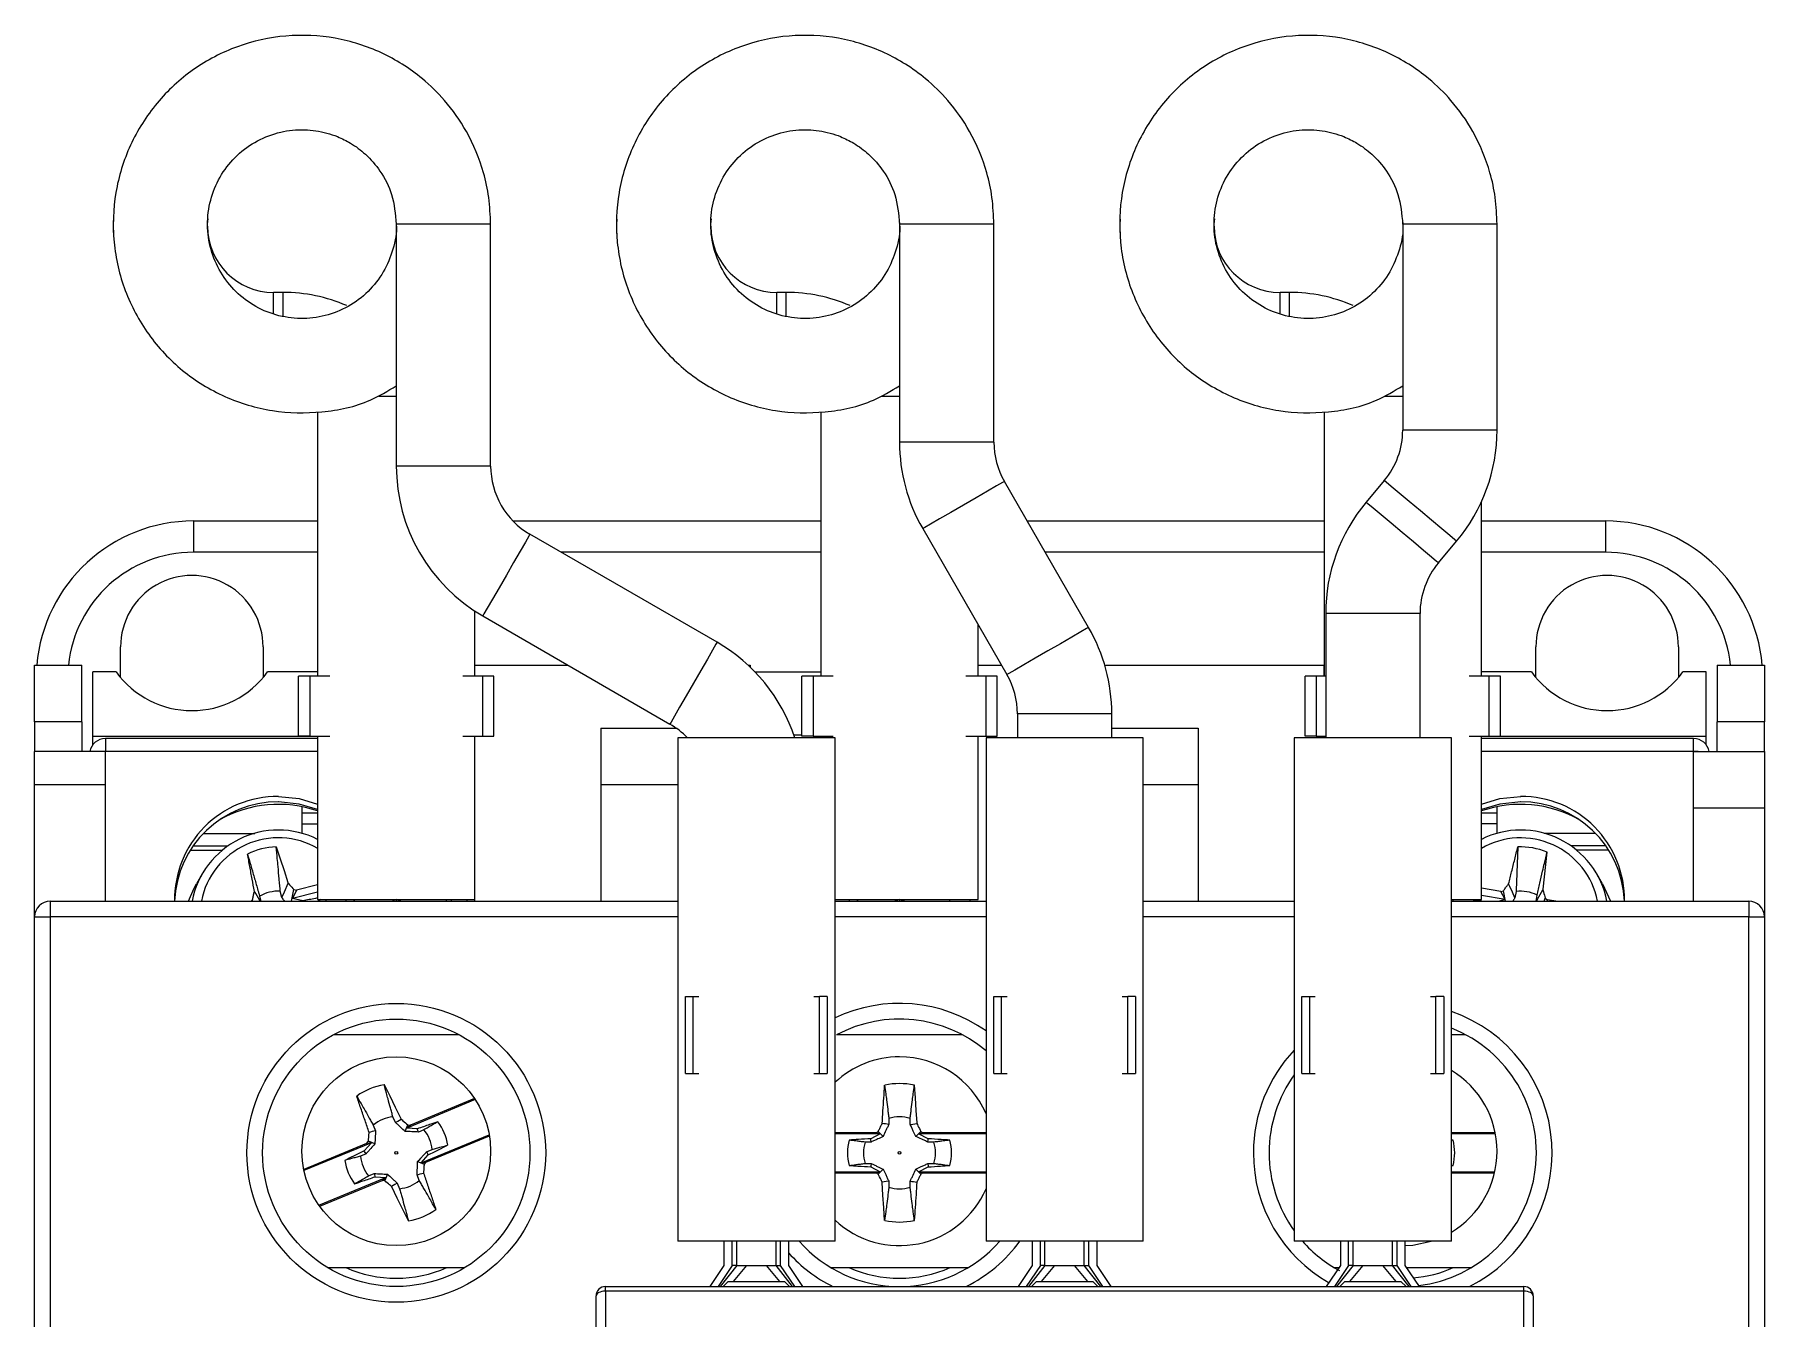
# Model space of a CAD drawing. Header units: millimetres. Extents: x 1004 to 59588, y 686 to 38112.
# Drawn here: x 44148 to 44203, y 36891.9 to 36932.7 of the extents above; entities that cross this region are included whole.
import ezdxf

# ---------------------------------------------------------------- set-up
doc = ezdxf.new("R2010")
doc.units = ezdxf.units.MM

msp = doc.modelspace()

# ---------------------------------------------------------------- linework, layer by layer
at = {"color": 7, "linetype": 'Continuous', "lineweight": 15}
for p, q in [((44150.475, 36926.876), (44150.463, 36926.723)), ((44150.463, 36926.723), (44150.463, 36926.653)), ((44150.463, 36926.653), (44150.468, 36926.421)), ((44153.463, 36926.723), (44153.486, 36926.891)), ((44159.463, 36926.723), (44159.463, 36919.033)), ((44162.463, 36926.723), (44159.463, 36926.723)), ((44162.463, 36919.033), (44162.463, 36926.723)), ((44166.475, 36926.876), (44166.463, 36926.723)), ((44166.463, 36926.723), (44166.463, 36926.653)), ((44166.463, 36926.653), (44166.468, 36926.421)), ((44169.463, 36926.723), (44169.486, 36926.891)), ((44175.463, 36926.723), (44175.463, 36919.795)), ((44178.463, 36926.723), (44175.463, 36926.723)), ((44178.463, 36919.795), (44178.463, 36926.723)), ((44182.475, 36926.876), (44182.463, 36926.723)), ((44182.463, 36926.723), (44182.463, 36926.653)), ((44182.463, 36926.653), (44182.474, 36926.314)), ((44185.463, 36926.723), (44185.486, 36926.891)), ((44191.463, 36926.723), (44191.463, 36920.179)), ((44194.463, 36926.723), (44191.463, 36926.723)), ((44194.463, 36920.179), (44194.463, 36926.723)), ((44155.863, 36924.553), (44155.563, 36924.553)), ((44155.563, 36923.888), (44155.563, 36924.553)), ((44155.863, 36923.799), (44155.863, 36924.553)), ((44171.863, 36924.553), (44171.563, 36924.553)), ((44171.563, 36923.888), (44171.563, 36924.553)), ((44171.863, 36923.799), (44171.863, 36924.553)), ((44187.863, 36924.553), (44187.563, 36924.553)), ((44187.563, 36923.888), (44187.563, 36924.553)), ((44187.863, 36923.799), (44187.863, 36924.553)), ((44158.904, 36921.253), (44159.463, 36921.253)), ((44174.904, 36921.253), (44175.463, 36921.253)), ((44190.904, 36921.253), (44191.463, 36921.253)), ((44156.963, 36920.761), (44156.963, 36912.353)), ((44172.963, 36920.761), (44172.963, 36912.353)), ((44188.963, 36920.761), (44188.963, 36912.353)), ((44194.463, 36920.179), (44191.463, 36920.179)), ((44178.463, 36919.795), (44175.463, 36919.795)), ((44162.463, 36919.033), (44159.463, 36919.033)), ((44181.476, 36913.906), (44178.798, 36918.545)), ((44190.878, 36918.572), (44190.299, 36917.883)), ((44193.963, 36912.353), (44193.963, 36917.888)), ((44153.016, 36917.289), (44153.016, 36916.293)), ((44153.016, 36917.289), (44156.963, 36917.289)), ((44163.172, 36917.289), (44172.963, 36917.289)), ((44179.523, 36917.289), (44188.963, 36917.289)), ((44193.963, 36917.289), (44197.909, 36917.289)), ((44197.909, 36917.289), (44197.909, 36916.293)), ((44169.663, 36913.433), (44163.713, 36916.868)), ((44176.2, 36917.045), (44178.878, 36912.406)), ((44192.598, 36915.955), (44193.176, 36916.644)), ((44156.963, 36916.293), (44153.016, 36916.293)), ((44172.963, 36916.293), (44164.708, 36916.293)), ((44188.963, 36916.293), (44180.098, 36916.293)), ((44197.909, 36916.293), (44193.963, 36916.293)), ((44161.963, 36912.353), (44161.963, 36914.423)), ((44162.213, 36914.27), (44168.163, 36910.834)), ((44177.963, 36912.353), (44177.963, 36913.991)), ((44189.013, 36914.348), (44189.013, 36910.397)), ((44192.013, 36914.348), (44189.013, 36914.348)), ((44192.013, 36910.397), (44192.013, 36914.348)), ((44150.697, 36912.309), (44150.697, 36913.289)), ((44155.228, 36913.289), (44155.228, 36912.309)), ((44195.697, 36912.309), (44195.697, 36913.289)), ((44200.228, 36913.289), (44200.228, 36912.309)), ((44147.963, 36912.707), (44149.463, 36912.707)), ((44147.963, 36910.907), (44147.963, 36912.707)), ((44149.463, 36910.907), (44149.463, 36912.707)), ((44161.963, 36912.707), (44164.919, 36912.707)), ((44161.963, 36912.353), (44161.963, 36912.707)), ((44170.647, 36912.707), (44170.713, 36912.707)), ((44170.713, 36912.707), (44170.713, 36912.646)), ((44177.963, 36912.707), (44178.704, 36912.707)), ((44181.989, 36912.707), (44188.963, 36912.707)), ((44188.963, 36912.353), (44188.963, 36912.707)), ((44201.463, 36912.707), (44202.963, 36912.707)), ((44201.463, 36912.707), (44201.463, 36910.907)), ((44202.963, 36912.707), (44202.963, 36910.907)), ((44150.555, 36912.489), (44149.813, 36912.489)), ((44149.813, 36910.447), (44149.813, 36912.489)), ((44156.963, 36912.489), (44155.37, 36912.489)), ((44156.713, 36912.353), (44156.358, 36912.353)), ((44156.358, 36910.453), (44156.358, 36912.353)), ((44157.35, 36912.353), (44156.713, 36912.353)), ((44156.713, 36912.353), (44156.713, 36910.453)), ((44162.213, 36912.353), (44161.576, 36912.353)), ((44162.567, 36912.353), (44162.213, 36912.353)), ((44162.213, 36910.453), (44162.213, 36912.353)), ((44162.567, 36910.453), (44162.567, 36912.353)), ((44170.87, 36912.489), (44172.963, 36912.489)), ((44172.713, 36912.353), (44172.358, 36912.353)), ((44172.358, 36910.453), (44172.358, 36912.353)), ((44173.35, 36912.353), (44172.713, 36912.353)), ((44172.713, 36912.353), (44172.713, 36910.453)), ((44178.213, 36912.353), (44177.576, 36912.353)), ((44178.213, 36910.453), (44178.213, 36912.353)), ((44178.567, 36912.353), (44178.213, 36912.353)), ((44178.567, 36910.453), (44178.567, 36912.353)), ((44188.713, 36912.353), (44188.358, 36912.353)), ((44188.358, 36910.453), (44188.358, 36912.353)), ((44189.013, 36912.353), (44188.713, 36912.353)), ((44188.713, 36912.353), (44188.713, 36910.453)), ((44194.213, 36912.353), (44193.576, 36912.353)), ((44195.555, 36912.489), (44193.963, 36912.489)), ((44194.567, 36912.353), (44194.213, 36912.353)), ((44194.213, 36910.453), (44194.213, 36912.353)), ((44194.567, 36910.453), (44194.567, 36912.353)), ((44201.113, 36912.489), (44200.37, 36912.489)), ((44201.113, 36910.447), (44201.113, 36912.489)), ((44179.213, 36911.156), (44179.213, 36910.397)), ((44182.213, 36911.156), (44179.213, 36911.156)), ((44182.213, 36910.397), (44182.213, 36911.156)), ((44149.463, 36910.907), (44147.963, 36910.907)), ((44147.963, 36910.907), (44147.963, 36909.957)), ((44149.463, 36910.907), (44149.463, 36909.957)), ((44165.963, 36910.707), (44165.963, 36908.907)), ((44165.963, 36910.707), (44168.361, 36910.707)), ((44182.213, 36910.707), (44184.963, 36910.707)), ((44184.963, 36910.707), (44184.963, 36908.907)), ((44202.963, 36910.907), (44201.463, 36910.907)), ((44201.463, 36909.957), (44201.463, 36910.907)), ((44202.963, 36909.957), (44202.963, 36910.907)), ((44150.213, 36909.957), (44147.963, 36909.957)), ((44147.963, 36908.907), (44147.963, 36909.957)), ((44149.813, 36910.447), (44156.963, 36910.447)), ((44149.813, 36910.193), (44149.813, 36910.447)), ((44149.813, 36910.193), (44149.827, 36910.193)), ((44149.813, 36910.174), (44149.813, 36910.193)), ((44156.963, 36910.374), (44150.213, 36910.374)), ((44150.213, 36910.374), (44150.213, 36909.961)), ((44150.213, 36909.961), (44150.213, 36909.957)), ((44156.963, 36909.961), (44150.213, 36909.961)), ((44150.213, 36908.907), (44150.213, 36909.957)), ((44156.713, 36910.453), (44156.358, 36910.453)), ((44156.713, 36910.453), (44157.35, 36910.453)), ((44156.963, 36910.453), (44156.963, 36905.253)), ((44161.576, 36910.453), (44162.213, 36910.453)), ((44161.963, 36905.253), (44161.963, 36910.453)), ((44161.963, 36905.207), (44161.963, 36910.453)), ((44162.213, 36910.453), (44162.567, 36910.453)), ((44168.413, 36910.397), (44168.413, 36894.397)), ((44173.413, 36910.397), (44168.413, 36910.397)), ((44172.103, 36910.489), (44172.358, 36910.489)), ((44172.713, 36910.453), (44172.358, 36910.453)), ((44172.713, 36910.453), (44173.35, 36910.453)), ((44172.963, 36910.453), (44172.963, 36910.397)), ((44173.413, 36894.397), (44173.413, 36910.397)), ((44177.576, 36910.453), (44178.213, 36910.453)), ((44177.963, 36905.253), (44177.963, 36910.453)), ((44178.213, 36910.453), (44178.567, 36910.453)), ((44178.213, 36910.397), (44178.213, 36894.397)), ((44183.213, 36910.397), (44178.213, 36910.397)), ((44183.213, 36894.397), (44183.213, 36910.397)), ((44188.013, 36910.397), (44188.013, 36894.397)), ((44193.013, 36910.397), (44188.013, 36910.397)), ((44188.713, 36910.453), (44188.358, 36910.453)), ((44188.713, 36910.453), (44189.013, 36910.453)), ((44188.963, 36910.453), (44188.963, 36910.397)), ((44188.963, 36910.397), (44188.963, 36910.453)), ((44193.013, 36894.397), (44193.013, 36910.397)), ((44193.576, 36910.453), (44194.213, 36910.453)), ((44193.963, 36905.253), (44193.963, 36910.453)), ((44193.963, 36910.447), (44201.113, 36910.447)), ((44200.713, 36910.374), (44193.963, 36910.374)), ((44200.713, 36909.961), (44193.963, 36909.961)), ((44194.213, 36910.453), (44194.567, 36910.453)), ((44200.713, 36909.961), (44200.713, 36910.374)), ((44200.713, 36909.957), (44200.713, 36909.961)), ((44200.713, 36909.957), (44202.963, 36909.957)), ((44200.713, 36908.157), (44200.713, 36909.957)), ((44201.098, 36910.193), (44201.113, 36910.193)), ((44201.113, 36910.193), (44201.113, 36910.447)), ((44201.113, 36910.174), (44201.113, 36910.193)), ((44202.963, 36909.957), (44202.963, 36908.157)), ((44150.213, 36908.907), (44147.963, 36908.907)), ((44147.963, 36904.707), (44147.963, 36908.907)), ((44150.213, 36905.207), (44150.213, 36908.907)), ((44165.963, 36908.907), (44165.963, 36905.207)), ((44168.413, 36908.907), (44165.963, 36908.907)), ((44184.963, 36908.907), (44183.213, 36908.907)), ((44184.963, 36908.907), (44184.963, 36905.207)), ((44156.463, 36908.207), (44156.463, 36907.359)), ((44156.963, 36908.003), (44156.463, 36908.003)), ((44194.463, 36908.003), (44193.963, 36908.003)), ((44194.463, 36907.359), (44194.463, 36908.207)), ((44200.713, 36905.207), (44200.713, 36908.157)), ((44202.963, 36908.157), (44200.713, 36908.157)), ((44202.963, 36908.157), (44202.963, 36904.707)), ((44153.331, 36907.359), (44154.963, 36907.359)), ((44156.463, 36907.663), (44156.963, 36907.663)), ((44194.463, 36907.663), (44193.963, 36907.663)), ((44197.594, 36907.359), (44195.962, 36907.359)), ((44152.911, 36906.826), (44153.931, 36906.826)), ((44153.003, 36906.965), (44154.116, 36906.965)), ((44197.922, 36906.965), (44196.81, 36906.965)), ((44198.015, 36906.826), (44196.994, 36906.826)), ((44153.292, 36906.077), (44153.108, 36905.759)), ((44156.134, 36905.207), (44156.205, 36905.572)), ((44156.291, 36905.553), (44156.158, 36905.291)), ((44156.205, 36905.572), (44156.291, 36905.553)), ((44156.963, 36905.72), (44156.291, 36905.553)), ((44194.579, 36905.511), (44193.963, 36905.618)), ((44197.817, 36905.759), (44197.633, 36906.077)), ((44197.817, 36905.759), (44198.066, 36905.207)), ((44148.463, 36905.207), (44168.413, 36905.207)), ((44148.463, 36905.207), (44148.463, 36904.707)), ((44154.844, 36905.207), (44154.891, 36905.247)), ((44154.905, 36905.207), (44154.891, 36905.247)), ((44155.118, 36905.359), (44155.151, 36905.207)), ((44155.825, 36905.321), (44155.775, 36905.521)), ((44156.963, 36905.49), (44156.158, 36905.291)), ((44156.491, 36905.218), (44156.158, 36905.291)), ((44156.491, 36905.207), (44156.491, 36905.218)), ((44156.963, 36905.253), (44161.963, 36905.253)), ((44157.054, 36905.253), (44156.993, 36905.207)), ((44157.865, 36905.207), (44157.885, 36905.253)), ((44158.114, 36905.207), (44158.145, 36905.253)), ((44159.463, 36905.262), (44159.342, 36905.217)), ((44159.611, 36905.207), (44159.463, 36905.262)), ((44159.463, 36905.262), (44159.463, 36905.207)), ((44161.041, 36905.253), (44161.06, 36905.207)), ((44161.213, 36905.207), (44161.213, 36905.253)), ((44161.713, 36905.207), (44161.713, 36905.253)), ((44173.413, 36905.253), (44177.963, 36905.253)), ((44173.413, 36905.207), (44178.213, 36905.207)), ((44173.865, 36905.207), (44173.885, 36905.253)), ((44174.114, 36905.207), (44174.145, 36905.253)), ((44175.463, 36905.262), (44175.315, 36905.207)), ((44175.624, 36905.203), (44175.463, 36905.262)), ((44175.463, 36905.262), (44175.463, 36905.207)), ((44177.041, 36905.253), (44177.06, 36905.207)), ((44177.713, 36905.207), (44177.713, 36905.253)), ((44183.213, 36905.207), (44188.013, 36905.207)), ((44193.013, 36905.207), (44202.463, 36905.207)), ((44193.031, 36905.253), (44193.963, 36905.253)), ((44193.041, 36905.253), (44193.06, 36905.207)), ((44193.967, 36905.207), (44193.705, 36905.236)), ((44194.717, 36905.258), (44193.963, 36905.388)), ((44194.717, 36905.258), (44194.545, 36905.207)), ((44194.579, 36905.511), (44194.663, 36905.535)), ((44194.717, 36905.258), (44194.579, 36905.511)), ((44194.735, 36905.207), (44194.663, 36905.535)), ((44195.069, 36905.514), (44195.032, 36905.31)), ((44195.708, 36905.207), (44195.736, 36905.398)), ((44195.964, 36905.207), (44195.997, 36905.303)), ((44195.997, 36905.303), (44196.068, 36905.252)), ((44196.068, 36905.252), (44196.035, 36905.207)), ((44196.326, 36905.207), (44196.068, 36905.252)), ((44202.463, 36905.207), (44202.463, 36904.707)), ((44147.963, 36838.707), (44147.963, 36904.707)), ((44147.963, 36904.707), (44148.463, 36904.707)), ((44148.463, 36904.707), (44148.463, 36838.707)), ((44168.413, 36904.707), (44148.463, 36904.707)), ((44178.213, 36904.707), (44173.413, 36904.707)), ((44188.013, 36904.707), (44183.213, 36904.707)), ((44202.463, 36904.707), (44193.013, 36904.707)), ((44202.463, 36838.707), (44202.463, 36904.707)), ((44202.463, 36904.707), (44202.963, 36904.707)), ((44202.963, 36904.707), (44202.963, 36838.707)), ((44168.658, 36899.723), (44168.658, 36902.175)), ((44168.658, 36902.175), (44168.905, 36902.175)), ((44168.905, 36899.723), (44168.905, 36902.175)), ((44168.905, 36902.175), (44169.084, 36902.175)), ((44172.742, 36902.175), (44172.92, 36902.175)), ((44172.92, 36899.723), (44172.92, 36902.175)), ((44173.167, 36902.175), (44172.92, 36902.175)), ((44173.167, 36902.175), (44173.167, 36899.723)), ((44178.458, 36899.723), (44178.458, 36902.175)), ((44178.458, 36902.175), (44178.705, 36902.175)), ((44178.705, 36899.723), (44178.705, 36902.175)), ((44178.705, 36902.175), (44178.884, 36902.175)), ((44182.542, 36902.175), (44182.72, 36902.175)), ((44182.72, 36899.723), (44182.72, 36902.175)), ((44182.967, 36902.175), (44182.72, 36902.175)), ((44182.967, 36902.175), (44182.967, 36899.723)), ((44188.258, 36899.723), (44188.258, 36902.175)), ((44188.258, 36902.175), (44188.505, 36902.175)), ((44188.505, 36899.723), (44188.505, 36902.175)), ((44188.505, 36902.175), (44188.684, 36902.175)), ((44192.342, 36902.175), (44192.52, 36902.175)), ((44192.52, 36899.723), (44192.52, 36902.175)), ((44192.767, 36902.175), (44192.52, 36902.175)), ((44192.767, 36902.175), (44192.767, 36899.723)), ((44161.463, 36900.957), (44157.463, 36900.957)), ((44177.463, 36900.957), (44173.463, 36900.957)), ((44193.463, 36900.957), (44193.013, 36900.957)), ((44168.658, 36899.723), (44168.905, 36899.723)), ((44168.905, 36899.723), (44169.084, 36899.723)), ((44172.742, 36899.723), (44172.92, 36899.723)), ((44172.92, 36899.723), (44173.167, 36899.723)), ((44178.458, 36899.723), (44178.705, 36899.723)), ((44178.705, 36899.723), (44178.884, 36899.723)), ((44182.542, 36899.723), (44182.72, 36899.723)), ((44182.72, 36899.723), (44182.967, 36899.723)), ((44188.258, 36899.723), (44188.505, 36899.723)), ((44188.505, 36899.723), (44188.684, 36899.723)), ((44192.342, 36899.723), (44192.52, 36899.723)), ((44192.52, 36899.723), (44192.767, 36899.723)), ((44161.974, 36898.898), (44159.796, 36897.995)), ((44161.952, 36898.931), (44159.916, 36898.087)), ((44158.731, 36898.088), (44158.802, 36897.908)), ((44159.434, 36898.17), (44159.357, 36898.348)), ((44159.916, 36898.087), (44159.796, 36897.995)), ((44160.136, 36897.971), (44159.796, 36897.995)), ((44159.829, 36898.093), (44159.916, 36898.087)), ((44160.343, 36897.939), (44160.164, 36897.868)), ((44174.707, 36897.846), (44174.785, 36897.885)), ((44175.124, 36898.301), (44175.121, 36898.108)), ((44175.805, 36898.108), (44175.801, 36898.301)), ((44176.14, 36897.885), (44176.219, 36897.846)), ((44158.52, 36897.508), (44156.519, 36896.678)), ((44158.67, 36897.528), (44156.527, 36896.64)), ((44158.67, 36897.528), (44158.446, 36897.27)), ((44158.52, 36897.508), (44158.578, 36897.574)), ((44158.67, 36897.528), (44158.52, 36897.508)), ((44160.255, 36896.887), (44162.416, 36897.783)), ((44160.406, 36896.907), (44162.423, 36897.744)), ((44160.426, 36897.236), (44160.603, 36897.314)), ((44174.707, 36897.846), (44173.413, 36897.846)), ((44174.853, 36897.807), (44173.413, 36897.807)), ((44174.562, 36897.55), (44174.369, 36897.546)), ((44174.853, 36897.807), (44174.548, 36897.655)), ((44174.853, 36897.807), (44174.707, 36897.846)), ((44176.219, 36897.846), (44176.072, 36897.807)), ((44178.213, 36897.807), (44176.072, 36897.807)), ((44176.378, 36897.655), (44176.072, 36897.807)), ((44178.213, 36897.846), (44176.219, 36897.846)), ((44176.556, 36897.546), (44176.363, 36897.55)), ((44194.404, 36897.846), (44193.013, 36897.846)), ((44194.412, 36897.807), (44193.013, 36897.807)), ((44193.064, 36897.61), (44193.013, 36897.613)), ((44158.5, 36897.178), (44158.323, 36897.101)), ((44160.255, 36896.887), (44160.479, 36897.145)), ((44160.255, 36896.887), (44160.406, 36896.907)), ((44160.406, 36896.907), (44160.348, 36896.841)), ((44174.369, 36896.869), (44174.562, 36896.865)), ((44174.548, 36896.76), (44174.853, 36896.607)), ((44176.072, 36896.607), (44176.378, 36896.76)), ((44176.363, 36896.865), (44176.556, 36896.869)), ((44193.013, 36896.802), (44193.064, 36896.805)), ((44157.004, 36895.538), (44159.13, 36896.42)), ((44157.027, 36895.506), (44159.009, 36896.328)), ((44158.582, 36896.476), (44158.762, 36896.546)), ((44158.789, 36896.444), (44159.13, 36896.42)), ((44159.009, 36896.328), (44159.13, 36896.42)), ((44159.096, 36896.322), (44159.009, 36896.328)), ((44159.492, 36896.244), (44159.569, 36896.067)), ((44160.194, 36896.327), (44160.124, 36896.507)), ((44173.413, 36896.607), (44174.853, 36896.607)), ((44173.413, 36896.569), (44174.707, 36896.569)), ((44174.707, 36896.569), (44174.853, 36896.607)), ((44174.785, 36896.53), (44174.707, 36896.569)), ((44175.121, 36896.307), (44175.124, 36896.114)), ((44175.801, 36896.114), (44175.805, 36896.307)), ((44176.072, 36896.607), (44176.219, 36896.569)), ((44176.072, 36896.607), (44178.213, 36896.607)), ((44176.219, 36896.569), (44176.14, 36896.53)), ((44176.219, 36896.569), (44178.213, 36896.569)), ((44193.013, 36896.607), (44194.391, 36896.607)), ((44193.013, 36896.569), (44194.383, 36896.569)), ((44173.413, 36894.397), (44168.413, 36894.397)), ((44169.891, 36893.627), (44169.891, 36894.397)), ((44170.144, 36893.627), (44170.144, 36894.397)), ((44170.288, 36893.627), (44170.288, 36894.397)), ((44171.538, 36893.627), (44171.538, 36894.397)), ((44171.681, 36893.627), (44171.681, 36894.397)), ((44171.934, 36894.397), (44171.934, 36893.627)), ((44183.213, 36894.397), (44178.213, 36894.397)), ((44179.691, 36893.627), (44179.691, 36894.397)), ((44179.944, 36893.627), (44179.944, 36894.397)), ((44180.088, 36893.627), (44180.088, 36894.397)), ((44181.338, 36893.627), (44181.338, 36894.397)), ((44181.481, 36893.627), (44181.481, 36894.397)), ((44181.734, 36894.397), (44181.734, 36893.627)), ((44193.013, 36894.397), (44188.013, 36894.397)), ((44189.491, 36893.627), (44189.491, 36894.397)), ((44189.744, 36893.627), (44189.744, 36894.397)), ((44189.888, 36893.627), (44189.888, 36894.397)), ((44191.138, 36893.627), (44191.138, 36894.397)), ((44191.281, 36893.627), (44191.281, 36894.397)), ((44191.534, 36894.397), (44191.534, 36893.627)), ((44157.286, 36893.557), (44161.64, 36893.557)), ((44169.442, 36892.957), (44169.891, 36893.627)), ((44170.144, 36893.627), (44169.693, 36892.957)), ((44170.288, 36893.627), (44169.76, 36892.957)), ((44170.288, 36893.627), (44170.144, 36893.627)), ((44170.595, 36893.627), (44170.172, 36893.117)), ((44170.288, 36893.627), (44170.595, 36893.627)), ((44170.595, 36893.627), (44170.609, 36893.627)), ((44171.217, 36893.627), (44171.23, 36893.627)), ((44171.23, 36893.627), (44171.538, 36893.627)), ((44171.653, 36893.117), (44171.23, 36893.627)), ((44171.538, 36893.627), (44171.681, 36893.627)), ((44172.065, 36892.957), (44171.538, 36893.627)), ((44172.133, 36892.957), (44171.681, 36893.627)), ((44171.934, 36893.627), (44172.383, 36892.957)), ((44173.286, 36893.557), (44177.64, 36893.557)), ((44179.242, 36892.957), (44179.691, 36893.627)), ((44179.944, 36893.627), (44179.493, 36892.957)), ((44180.088, 36893.627), (44179.56, 36892.957)), ((44180.088, 36893.627), (44179.944, 36893.627)), ((44180.395, 36893.627), (44179.972, 36893.117)), ((44180.088, 36893.627), (44180.395, 36893.627)), ((44180.395, 36893.627), (44180.409, 36893.627)), ((44181.017, 36893.627), (44181.03, 36893.627)), ((44181.03, 36893.627), (44181.338, 36893.627)), ((44181.453, 36893.117), (44181.03, 36893.627)), ((44181.338, 36893.627), (44181.481, 36893.627)), ((44181.865, 36892.957), (44181.338, 36893.627)), ((44181.933, 36892.957), (44181.481, 36893.627)), ((44181.734, 36893.627), (44182.183, 36892.957)), ((44189.042, 36892.957), (44189.491, 36893.627)), ((44189.286, 36893.557), (44189.444, 36893.557)), ((44189.744, 36893.627), (44189.293, 36892.957)), ((44189.888, 36893.627), (44189.36, 36892.957)), ((44189.888, 36893.627), (44189.744, 36893.627)), ((44190.195, 36893.627), (44189.772, 36893.117)), ((44189.888, 36893.627), (44190.195, 36893.627)), ((44190.195, 36893.627), (44190.209, 36893.627)), ((44190.817, 36893.627), (44190.83, 36893.627)), ((44190.83, 36893.627), (44191.138, 36893.627)), ((44191.253, 36893.117), (44190.83, 36893.627)), ((44191.138, 36893.627), (44191.281, 36893.627)), ((44191.665, 36892.957), (44191.138, 36893.627)), ((44191.733, 36892.957), (44191.281, 36893.627)), ((44191.534, 36893.627), (44191.983, 36892.957)), ((44191.581, 36893.557), (44193.64, 36893.557)), ((44166.113, 36892.807), (44166.113, 36892.957)), ((44166.113, 36892.957), (44195.313, 36892.957)), ((44170.018, 36893.117), (44169.858, 36892.957)), ((44170.018, 36893.117), (44171.808, 36893.117)), ((44171.968, 36892.957), (44171.808, 36893.117)), ((44179.818, 36893.117), (44179.658, 36892.957)), ((44179.818, 36893.117), (44181.608, 36893.117)), ((44181.768, 36892.957), (44181.608, 36893.117)), ((44189.618, 36893.117), (44189.458, 36892.957)), ((44189.618, 36893.117), (44191.408, 36893.117)), ((44191.568, 36892.957), (44191.408, 36893.117)), ((44195.313, 36892.807), (44195.313, 36892.957)), ((44165.813, 36890.106), (44165.813, 36892.657)), ((44166.113, 36892.807), (44166.113, 36890.256)), ((44195.313, 36892.807), (44166.113, 36892.807)), ((44195.313, 36890.256), (44195.313, 36892.807)), ((44195.613, 36892.657), (44195.613, 36890.106))]:
    msp.add_line(p, q, dxfattribs=at)
at = {"color": 7, "linetype": 'Continuous', "lineweight": 15, "flags": 128}
for points in [[(44178.798, 36918.545), (44178.734, 36918.509), (44178.549, 36918.402), (44178.262, 36918.236), (44177.9, 36918.027), (44177.499, 36917.795), (44177.097, 36917.563), (44176.735, 36917.354), (44176.448, 36917.189), (44176.263, 36917.082), (44176.2, 36917.045)], [(44193.176, 36916.644), (44193.12, 36916.691), (44192.956, 36916.828), (44192.702, 36917.041), (44192.382, 36917.31), (44192.027, 36917.608), (44191.672, 36917.906), (44191.351, 36918.175), (44191.097, 36918.388), (44190.934, 36918.525), (44190.878, 36918.572)], [(44192.598, 36915.955), (44192.541, 36916.002), (44192.378, 36916.139), (44192.124, 36916.352), (44191.804, 36916.621), (44191.448, 36916.919), (44191.093, 36917.217), (44190.773, 36917.486), (44190.519, 36917.699), (44190.356, 36917.836), (44190.299, 36917.883)], [(44163.713, 36916.868), (44163.676, 36916.804), (44163.569, 36916.62), (44163.403, 36916.332), (44163.194, 36915.97), (44162.963, 36915.569), (44162.731, 36915.167), (44162.522, 36914.805), (44162.356, 36914.518), (44162.249, 36914.333), (44162.213, 36914.27), (44162.213, 36914.27)], [(44181.476, 36913.906), (44181.412, 36913.87), (44181.228, 36913.763), (44180.94, 36913.597), (44180.578, 36913.388), (44180.177, 36913.156), (44179.775, 36912.925), (44179.413, 36912.716), (44179.126, 36912.55), (44178.941, 36912.443), (44178.878, 36912.406)], [(44169.663, 36913.433), (44169.626, 36913.369), (44169.519, 36913.184), (44169.353, 36912.897), (44169.144, 36912.535), (44168.913, 36912.134), (44168.681, 36911.732), (44168.472, 36911.37), (44168.306, 36911.083), (44168.199, 36910.898), (44168.163, 36910.834)], [(44150.213, 36909.961), (44150.115, 36909.96), (44150.067, 36909.957)], [(44200.858, 36909.957), (44200.81, 36909.96), (44200.713, 36909.961)], [(44155.713, 36908.533), (44156.377, 36908.467), (44156.963, 36908.291)], [(44156.963, 36908.117), (44156.377, 36908.293), (44155.713, 36908.36)], [(44193.963, 36908.291), (44194.548, 36908.467), (44195.213, 36908.533)], [(44195.213, 36908.36), (44194.548, 36908.293), (44193.963, 36908.117)], [(44155.647, 36906.928), (44155.77, 36906.552), (44155.893, 36906.176), (44156.016, 36905.8), (44156.022, 36905.782)], [(44196.05, 36906.766), (44196.007, 36906.373), (44195.963, 36905.98), (44195.919, 36905.588), (44195.917, 36905.569)], [(44152.86, 36905.207), (44153.022, 36905.6), (44153.108, 36905.759)], [(44155.825, 36905.321), (44155.904, 36905.506), (44156.022, 36905.782)], [(44195.032, 36905.31), (44194.951, 36905.49), (44194.87, 36905.671), (44194.831, 36905.758)], [(44195.714, 36905.207), (44195.791, 36905.345), (44195.917, 36905.569)], [(44155.132, 36905.207), (44155.077, 36905.302), (44154.992, 36905.447), (44154.951, 36905.517)], [(44157.212, 36905.253), (44157.213, 36905.25), (44157.233, 36905.207)], [(44159.075, 36899.373), (44159.253, 36899.013), (44159.43, 36898.654), (44159.608, 36898.294), (44159.617, 36898.277)], [(44175.934, 36899.356), (44175.961, 36898.956), (44175.987, 36898.556), (44176.013, 36898.156), (44176.014, 36898.136)], [(44159.434, 36898.17), (44159.507, 36898.213), (44159.617, 36898.277)], [(44159.744, 36897.887), (44159.776, 36897.965), (44159.829, 36898.093)], [(44160.164, 36897.868), (44160.142, 36897.951), (44160.136, 36897.971)], [(44174.943, 36897.727), (44174.883, 36897.787), (44174.785, 36897.885)], [(44175.805, 36898.108), (44175.889, 36898.12), (44176.014, 36898.136)], [(44175.982, 36897.727), (44176.042, 36897.787), (44176.14, 36897.885)], [(44158.783, 36897.488), (44158.705, 36897.521), (44158.578, 36897.574)], [(44174.562, 36897.55), (44174.551, 36897.634), (44174.548, 36897.655)], [(44176.363, 36897.55), (44176.375, 36897.634), (44176.378, 36897.655)], [(44158.5, 36897.178), (44158.457, 36897.252), (44158.446, 36897.27)], [(44160.142, 36896.926), (44160.22, 36896.894), (44160.348, 36896.841)], [(44160.426, 36897.236), (44160.469, 36897.163), (44160.479, 36897.145)], [(44174.562, 36896.865), (44174.551, 36896.781), (44174.548, 36896.76)], [(44176.363, 36896.865), (44176.375, 36896.781), (44176.378, 36896.76)], [(44158.762, 36896.546), (44158.784, 36896.464), (44158.789, 36896.444)], [(44159.182, 36896.528), (44159.149, 36896.45), (44159.096, 36896.322)], [(44159.492, 36896.244), (44159.418, 36896.202), (44159.309, 36896.138)], [(44174.943, 36896.688), (44174.883, 36896.628), (44174.785, 36896.53)], [(44175.121, 36896.307), (44175.036, 36896.295), (44174.911, 36896.279)], [(44174.991, 36895.059), (44174.965, 36895.459), (44174.938, 36895.859), (44174.912, 36896.259), (44174.911, 36896.279)], [(44175.982, 36896.688), (44176.042, 36896.628), (44176.14, 36896.53)], [(44159.85, 36895.042), (44159.672, 36895.401), (44159.495, 36895.761), (44159.317, 36896.121), (44159.309, 36896.138)], [(44191.534, 36894.258), (44191.787, 36894.275), (44192.368, 36894.397)], [(44166.113, 36892.807), (44166.054, 36892.805), (44165.998, 36892.796), (44165.946, 36892.782), (44165.901, 36892.764), (44165.863, 36892.741), (44165.835, 36892.715), (44165.818, 36892.687), (44165.813, 36892.657)], [(44195.613, 36892.657), (44195.607, 36892.687), (44195.59, 36892.715), (44195.562, 36892.741), (44195.525, 36892.764), (44195.479, 36892.782), (44195.427, 36892.796), (44195.371, 36892.805), (44195.313, 36892.807)]]:
    msp.add_lwpolyline(points, dxfattribs=at)
at = {"color": 7, "linetype": 'Continuous', "lineweight": 15}
for centre, radius in [((44159.463, 36897.207), 4.75), ((44159.463, 36897.207), 4.25), ((44159.463, 36897.257), 3), ((44159.463, 36897.207), 0.0467), ((44175.463, 36897.207), 0.0467)]:
    msp.add_circle(centre, radius, dxfattribs=at)
for centre, radius, start, end in [((44155.563, 36926.653), 2.1, 180, 270), ((44171.563, 36926.653), 2.1, 180, 270), ((44187.563, 36926.653), 2.1, 180, 270), ((44155.863, 36919.453), 5.1, 66.5944, 90), ((44171.863, 36919.453), 5.1, 66.5944, 90), ((44187.863, 36919.453), 5.1, 66.5944, 90), ((44188.963, 36920.179), 2.5, 320, 0), ((44188.963, 36920.179), 5.5, 320, 0), ((44180.963, 36919.795), 5.5, 180, 210), ((44180.963, 36919.795), 2.5, 180, 210), ((44164.963, 36919.033), 5.5, 180, 240), ((44164.963, 36919.033), 2.5, 180, 240), ((44194.513, 36914.348), 5.5, 140, 180), ((44152.963, 36913.289), 2.266, 359.9989, 180.0011), ((44194.513, 36914.348), 2.5, 140, 180), ((44197.963, 36913.289), 2.266, 359.9989, 180.0011), ((44176.713, 36911.156), 5.5, 0, 30), ((44166.913, 36908.669), 5.5, 18.3118, 60), ((44176.713, 36911.156), 2.5, 0, 30), ((44166.913, 36908.669), 2.5, 43.7263, 60), ((44150.213, 36909.874), 0.5, 90, 170.4355), ((44200.713, 36909.874), 0.5, 9.5645, 90), ((44155.687, 36905.26), 3.273, 89.5429, 180.9185), ((44155.687, 36905.084), 3.276, 89.5592, 177.8409), ((44195.239, 36905.26), 3.273, 359.0815, 90.4571), ((44195.238, 36905.084), 3.276, 2.1591, 90.4409), ((44155.713, 36904.482), 3.8, 70.7972, 119.5), ((44195.212, 36904.481), 3.801, 60.5071, 109.1957), ((44155.711, 36904.673), 2.793, 63.3699, 168.9558), ((44155.712, 36904.725), 2.494, 59.8855, 168.8428), ((44195.215, 36904.674), 2.792, 11.0192, 116.6551), ((44195.212, 36904.721), 2.496, 11.235, 120.0366), ((44155.712, 36904.702), 2.227, 91.6708, 116.1009), ((44195.213, 36904.699), 2.23, 67.9444, 92.3535), ((44148.463, 36904.707), 0.5, 90, 180), ((44155.712, 36904.364), 1.159, 86.9057, 120.8657), ((44195.213, 36904.362), 1.16, 63.1833, 97.1147), ((44202.463, 36904.707), 0.5, 0, 90), ((44175.463, 36897.207), 4.75, 54.6235, 115.5678), ((44175.463, 36897.207), 4.25, 49.6798, 118.0725), ((44191.463, 36897.207), 4.25, 276.7682, 68.6105), ((44191.463, 36897.207), 4.75, 296.5254, 70.9547), ((44175.463, 36897.257), 3, 90, 133.1047), ((44175.463, 36897.257), 3, 23.5565, 90), ((44191.463, 36897.207), 4.75, 136.5784, 180), ((44191.463, 36897.207), 4.25, 144.2687, 180), ((44191.463, 36897.257), 3, 301.1089, 58.8911), ((44159.463, 36897.207), 2.2, 100.1432, 124.9021), ((44175.463, 36897.207), 2.2, 77.6205, 102.3795), ((44195.08, 36760.92), 141.711, 104.83315, 104.9187), ((44159.463, 36897.207), 1.145, 95.3164, 129.729), ((44159.463, 36897.207), 1.145, 5.3164, 39.729), ((44159.463, 36897.207), 1.652, 8.4191, 36.6262), ((44156.084, 36757.116), 142.272, 82.31069, 82.3959), ((44175.463, 36897.207), 1.145, 72.7937, 107.2063), ((44175.463, 36897.207), 1.652, 165.8964, 194.1036), ((44175.463, 36897.207), 1.145, 162.7937, 197.2063), ((44175.463, 36897.207), 1.145, 342.7937, 17.2063), ((44175.463, 36897.207), 1.652, 345.8964, 14.1036), ((44191.463, 36897.207), 1.652, 345.8964, 14.1036), ((44159.463, 36897.207), 1.652, 188.4191, 216.6262), ((44159.463, 36897.207), 1.145, 185.3164, 219.729), ((44191.463, 36897.207), 4.75, 180, 240.4594), ((44191.463, 36897.207), 4.25, 180, 215.7313), ((44159.463, 36897.207), 1.145, 275.3164, 309.729), ((44125.049, 37028.961), 137.019, 284.83169, 284.92017), ((44194.841, 37037.299), 142.272, 262.31069, 262.3959), ((44175.463, 36897.257), 3, 226.8953, 336.4435), ((44175.463, 36897.207), 1.145, 252.7937, 287.2063), ((44159.463, 36897.207), 2.2, 280.1432, 304.9021), ((44175.463, 36897.207), 2.2, 257.6205, 282.3795), ((44175.463, 36897.207), 4.75, 222.0218, 243.4746), ((44175.463, 36897.207), 4.25, 221.3897, 318.6103), ((44175.463, 36897.207), 4.75, 296.5254, 323.7309), ((44191.463, 36897.207), 4.25, 221.3897, 241.7961), ((44159.463, 36897.207), 3.989, 246.2119, 293.7881), ((44175.463, 36897.207), 3.989, 246.2119, 293.7881), ((44191.463, 36897.207), 3.989, 274.8328, 293.7881), ((44166.113, 36892.657), 0.3, 90, 180), ((44195.313, 36892.657), 0.3, 0, 90)]:
    msp.add_arc(centre, radius, start, end, dxfattribs=at)
for centre, major_axis, ratio, start_param, end_param in [((44153.016, 36912.289), (4.11, 2.848), 0.999984, 0.964779, 2.451731), ((44197.909, 36912.289), (4.11, -2.848), 0.999984, 0.689862, 2.176813), ((44153.016, 36912.293), (3.403, 2.103), 0.999979, 1.017216, 2.484234), ((44197.909, 36912.293), (3.403, -2.103), 0.999979, 0.657359, 2.124376), ((44152.963, 36914.306), (0, 3.046), 0.984808, 2.210002, 4.073184), ((44197.963, 36914.306), (0, 3.046), 0.984808, 2.210002, 4.073184)]:
    msp.add_ellipse(centre, major_axis=major_axis, ratio=ratio, start_param=start_param, end_param=end_param, dxfattribs=at)
for points, knots in [([(44162.463, 36926.723), (44162.451, 36927.007), (44162.428, 36927.558), (44162.209, 36928.561), (44161.768, 36929.629), (44161.07, 36930.62), (44160.356, 36931.318), (44159.672, 36931.813), (44158.768, 36932.304), (44157.525, 36932.698), (44155.945, 36932.771), (44154.388, 36932.428), (44152.974, 36931.69), (44151.8, 36930.61), (44150.949, 36929.261), (44150.478, 36927.737), (44150.421, 36926.142), (44150.781, 36924.589), (44151.533, 36923.182), (44152.626, 36922.019), (44153.984, 36921.183), (44155.515, 36920.726), (44157.103, 36920.698), (44158.469, 36920.983), (44159.192, 36921.421), (44159.463, 36921.585)], [0, 0, 0, 0, 0.027104, 0.052571, 0.09792, 0.136472, 0.167828, 0.192929, 0.216994, 0.266031, 0.316158, 0.366531, 0.416784, 0.466992, 0.517355, 0.567613, 0.617822, 0.668187, 0.718453, 0.768657, 0.819015, 0.869289, 0.919494, 0.969847, 1, 1, 1, 1]), ([(44178.463, 36926.723), (44178.451, 36927.007), (44178.428, 36927.558), (44178.209, 36928.561), (44177.768, 36929.629), (44177.07, 36930.62), (44176.356, 36931.318), (44175.672, 36931.813), (44174.768, 36932.304), (44173.525, 36932.698), (44171.945, 36932.771), (44170.388, 36932.428), (44168.974, 36931.69), (44167.8, 36930.61), (44166.949, 36929.261), (44166.478, 36927.737), (44166.421, 36926.142), (44166.781, 36924.589), (44167.533, 36923.182), (44168.626, 36922.019), (44169.984, 36921.183), (44171.515, 36920.726), (44173.103, 36920.698), (44174.469, 36920.983), (44175.192, 36921.421), (44175.463, 36921.585)], [0, 0, 0, 0, 0.027104, 0.052571, 0.09792, 0.136472, 0.167828, 0.192929, 0.216994, 0.266031, 0.316158, 0.366531, 0.416784, 0.466992, 0.517355, 0.567613, 0.617822, 0.668187, 0.718453, 0.768657, 0.819015, 0.869289, 0.919494, 0.969847, 1, 1, 1, 1]), ([(44194.463, 36926.723), (44194.451, 36927.007), (44194.428, 36927.558), (44194.209, 36928.561), (44193.768, 36929.629), (44193.07, 36930.62), (44192.356, 36931.318), (44191.672, 36931.813), (44190.768, 36932.304), (44189.525, 36932.698), (44187.945, 36932.771), (44186.388, 36932.428), (44184.974, 36931.69), (44183.8, 36930.61), (44182.949, 36929.261), (44182.478, 36927.737), (44182.421, 36926.142), (44182.781, 36924.589), (44183.533, 36923.182), (44184.626, 36922.019), (44185.984, 36921.183), (44187.515, 36920.726), (44189.103, 36920.698), (44190.469, 36920.983), (44191.192, 36921.421), (44191.463, 36921.585)], [0, 0, 0, 0, 0.027104, 0.052571, 0.09792, 0.136472, 0.167828, 0.192929, 0.216994, 0.266031, 0.316158, 0.366531, 0.416784, 0.466992, 0.517355, 0.567613, 0.617822, 0.668187, 0.718453, 0.768657, 0.819015, 0.869289, 0.919494, 0.969847, 1, 1, 1, 1]), ([(44159.455, 36926.774), (44159.457, 36926.753), (44159.496, 36926.471), (44159.376, 36925.92), (44159.083, 36925.186), (44158.587, 36924.557), (44157.951, 36924.078), (44157.209, 36923.782), (44156.417, 36923.689), (44155.629, 36923.805), (44154.897, 36924.124), (44154.273, 36924.622), (44153.802, 36925.264), (44153.513, 36926.008), (44153.429, 36926.802), (44153.554, 36927.588), (44153.88, 36928.317), (44154.384, 36928.935), (44155.032, 36929.4), (44155.773, 36929.678), (44156.533, 36929.753), (44157.143, 36929.662), (44157.628, 36929.498), (44158.051, 36929.287), (44158.526, 36928.935), (44158.992, 36928.393), (44159.379, 36927.639), (44159.433, 36927.042), (44159.463, 36926.723)], [0, 0, 0, 0, 0.003347, 0.045229, 0.086979, 0.128842, 0.170739, 0.212493, 0.254345, 0.296248, 0.338002, 0.379848, 0.421761, 0.463514, 0.505346, 0.547264, 0.589023, 0.630851, 0.672776, 0.714533, 0.755266, 0.793022, 0.811883, 0.836555, 0.867816, 0.905403, 0.949435, 1, 1, 1, 1]), ([(44175.455, 36926.774), (44175.457, 36926.753), (44175.496, 36926.471), (44175.376, 36925.92), (44175.083, 36925.186), (44174.587, 36924.557), (44173.951, 36924.078), (44173.209, 36923.782), (44172.417, 36923.689), (44171.629, 36923.805), (44170.897, 36924.124), (44170.273, 36924.622), (44169.802, 36925.264), (44169.513, 36926.008), (44169.429, 36926.802), (44169.554, 36927.588), (44169.88, 36928.317), (44170.384, 36928.935), (44171.032, 36929.4), (44171.773, 36929.678), (44172.533, 36929.753), (44173.143, 36929.662), (44173.628, 36929.498), (44174.051, 36929.287), (44174.526, 36928.935), (44174.992, 36928.393), (44175.379, 36927.639), (44175.433, 36927.042), (44175.463, 36926.723)], [0, 0, 0, 0, 0.003347, 0.045229, 0.086979, 0.128842, 0.170739, 0.212493, 0.254345, 0.296248, 0.338002, 0.379848, 0.421761, 0.463515, 0.505346, 0.547264, 0.589023, 0.630851, 0.672776, 0.714533, 0.755266, 0.793022, 0.811883, 0.836555, 0.867816, 0.905403, 0.949435, 1, 1, 1, 1]), ([(44191.455, 36926.774), (44191.457, 36926.753), (44191.496, 36926.471), (44191.376, 36925.92), (44191.083, 36925.186), (44190.587, 36924.557), (44189.951, 36924.078), (44189.209, 36923.782), (44188.417, 36923.689), (44187.629, 36923.805), (44186.897, 36924.124), (44186.273, 36924.622), (44185.802, 36925.264), (44185.513, 36926.008), (44185.429, 36926.802), (44185.554, 36927.588), (44185.88, 36928.317), (44186.384, 36928.935), (44187.032, 36929.4), (44187.773, 36929.678), (44188.533, 36929.753), (44189.143, 36929.662), (44189.628, 36929.498), (44190.051, 36929.287), (44190.526, 36928.935), (44190.992, 36928.393), (44191.379, 36927.639), (44191.433, 36927.042), (44191.463, 36926.723)], [0, 0, 0, 0, 0.003347, 0.045229, 0.086979, 0.128842, 0.170739, 0.212493, 0.254345, 0.296248, 0.338002, 0.379848, 0.421761, 0.463515, 0.505346, 0.547264, 0.589023, 0.630851, 0.672776, 0.714533, 0.755266, 0.793022, 0.811883, 0.836555, 0.867816, 0.905403, 0.949435, 1, 1, 1, 1]), ([(44154.951, 36905.517), (44154.927, 36905.647), (44154.879, 36905.909), (44154.806, 36906.304), (44154.757, 36906.569), (44154.732, 36906.702)], [0, 0, 0, 0, 0.328071, 0.664036, 1, 1, 1, 1]), ([(44154.732, 36906.702), (44154.766, 36906.584), (44154.823, 36906.385), (44154.916, 36906.062), (44154.993, 36905.794), (44155.055, 36905.576), (44155.091, 36905.452), (44155.109, 36905.39), (44155.118, 36905.359)], [0, 0, 0, 0, 0.263002, 0.445586, 0.722793, 0.861396, 0.930698, 1, 1, 1, 1]), ([(44155.775, 36905.521), (44155.772, 36905.554), (44155.766, 36905.619), (44155.754, 36905.749), (44155.733, 36905.977), (44155.708, 36906.258), (44155.677, 36906.596), (44155.658, 36906.805), (44155.647, 36906.928)], [0, 0, 0, 0, 0.069302, 0.138604, 0.277207, 0.554413, 0.736998, 1, 1, 1, 1]), ([(44194.831, 36905.758), (44194.862, 36905.886), (44194.927, 36906.144), (44195.024, 36906.534), (44195.089, 36906.796), (44195.121, 36906.927)], [0, 0, 0, 0, 0.328071, 0.664035, 1, 1, 1, 1]), ([(44195.121, 36906.927), (44195.117, 36906.803), (44195.109, 36906.594), (44195.097, 36906.254), (44195.086, 36905.972), (44195.078, 36905.743), (44195.073, 36905.612), (44195.07, 36905.546), (44195.069, 36905.514)], [0, 0, 0, 0, 0.263002, 0.445587, 0.722793, 0.861396, 0.930698, 1, 1, 1, 1]), ([(44195.736, 36905.398), (44195.743, 36905.43), (44195.758, 36905.493), (44195.787, 36905.62), (44195.838, 36905.841), (44195.9, 36906.114), (44195.976, 36906.443), (44196.023, 36906.646), (44196.05, 36906.766)], [0, 0, 0, 0, 0.069302, 0.138604, 0.277207, 0.554413, 0.736999, 1, 1, 1, 1]), ([(44156.022, 36905.782), (44156.038, 36905.763), (44156.1, 36905.693), (44156.16, 36905.623), (44156.205, 36905.572)], [0, 0, 0, 0, 0.271065, 1, 1, 1, 1]), ([(44194.663, 36905.535), (44194.685, 36905.565), (44194.729, 36905.624), (44194.785, 36905.698), (44194.819, 36905.742), (44194.831, 36905.758)], [0, 0, 0, 0, 0.396392, 0.792782, 1, 1, 1, 1]), ([(44195.917, 36905.569), (44195.925, 36905.545), (44195.952, 36905.457), (44195.978, 36905.368), (44195.997, 36905.303)], [0, 0, 0, 0, 0.271067, 1, 1, 1, 1]), ([(44154.891, 36905.247), (44154.899, 36905.283), (44154.914, 36905.354), (44154.935, 36905.444), (44154.947, 36905.499), (44154.951, 36905.517)], [0, 0, 0, 0, 0.396393, 0.792783, 1, 1, 1, 1]), ([(44155.912, 36905.207), (44155.907, 36905.214), (44155.878, 36905.251), (44155.849, 36905.289), (44155.825, 36905.321)], [0, 0, 0, 0, 0.163981, 1, 1, 1, 1]), ([(44156.963, 36905.303), (44156.939, 36905.299), (44156.782, 36905.27), (44156.624, 36905.242), (44156.491, 36905.218)], [0, 0, 0, 0, 0.151715, 1, 1, 1, 1]), ([(44195.032, 36905.31), (44195.012, 36905.28), (44194.99, 36905.246), (44194.967, 36905.211), (44194.964, 36905.207)], [0, 0, 0, 0, 0.887594, 1, 1, 1, 1]), ([(44158.597, 36897.854), (44158.554, 36897.981), (44158.467, 36898.237), (44158.336, 36898.623), (44158.248, 36898.882), (44158.204, 36899.012)], [0, 0, 0, 0, 0.32807, 0.664034, 1, 1, 1, 1]), ([(44158.204, 36899.012), (44158.25, 36898.931), (44158.328, 36898.794), (44158.455, 36898.572), (44158.56, 36898.388), (44158.645, 36898.238), (44158.694, 36898.152), (44158.719, 36898.11), (44158.731, 36898.088)], [0, 0, 0, 0, 0.263001, 0.445588, 0.722793, 0.861397, 0.930699, 1, 1, 1, 1]), ([(44159.357, 36898.348), (44159.35, 36898.371), (44159.337, 36898.419), (44159.311, 36898.514), (44159.265, 36898.68), (44159.209, 36898.885), (44159.141, 36899.132), (44159.1, 36899.283), (44159.075, 36899.373)], [0, 0, 0, 0, 0.069301, 0.138603, 0.277207, 0.554412, 0.736999, 1, 1, 1, 1]), ([(44174.911, 36898.136), (44174.92, 36898.27), (44174.937, 36898.54), (44174.964, 36898.946), (44174.982, 36899.22), (44174.991, 36899.356)], [0, 0, 0, 0, 0.328071, 0.664036, 1, 1, 1, 1]), ([(44174.991, 36899.356), (44175.003, 36899.264), (44175.022, 36899.108), (44175.055, 36898.854), (44175.081, 36898.644), (44175.103, 36898.473), (44175.115, 36898.375), (44175.121, 36898.326), (44175.124, 36898.301)], [0, 0, 0, 0, 0.2630013, 0.4455874, 0.7227928, 0.8613965, 0.9306991, 1, 1, 1, 1]), ([(44175.801, 36898.301), (44175.804, 36898.326), (44175.811, 36898.375), (44175.823, 36898.473), (44175.844, 36898.644), (44175.871, 36898.854), (44175.903, 36899.108), (44175.923, 36899.264), (44175.934, 36899.356)], [0, 0, 0, 0, 0.069301, 0.138604, 0.277207, 0.554413, 0.736999, 1, 1, 1, 1]), ([(44158.578, 36897.574), (44158.58, 36897.611), (44158.585, 36897.685), (44158.592, 36897.778), (44158.596, 36897.835), (44158.597, 36897.854)], [0, 0, 0, 0, 0.396392, 0.792782, 1, 1, 1, 1]), ([(44158.802, 36897.908), (44158.8, 36897.874), (44158.797, 36897.804), (44158.791, 36897.665), (44158.787, 36897.558), (44158.783, 36897.488)], [0, 0, 0, 0, 0.254447, 0.508913, 1, 1, 1, 1]), ([(44159.744, 36897.887), (44159.697, 36897.93), (44159.621, 36897.999), (44159.518, 36898.093), (44159.462, 36898.145), (44159.434, 36898.17)], [0, 0, 0, 0, 0.44621, 0.722889, 1, 1, 1, 1]), ([(44159.617, 36898.277), (44159.636, 36898.26), (44159.707, 36898.199), (44159.777, 36898.137), (44159.829, 36898.093)], [0, 0, 0, 0, 0.271066, 1, 1, 1, 1]), ([(44160.164, 36897.868), (44160.129, 36897.87), (44160.059, 36897.873), (44159.92, 36897.879), (44159.814, 36897.884), (44159.744, 36897.887)], [0, 0, 0, 0, 0.254447, 0.508912, 1, 1, 1, 1]), ([(44160.788, 36898.193), (44160.699, 36898.163), (44160.482, 36898.089), (44160.265, 36898.015), (44160.136, 36897.971)], [0, 0, 0, 0, 0.409245, 1, 1, 1, 1]), ([(44160.788, 36898.193), (44160.726, 36898.157), (44160.62, 36898.097), (44160.493, 36898.025), (44160.408, 36897.976), (44160.365, 36897.952), (44160.343, 36897.939)], [0, 0, 0, 0, 0.422986, 0.711493, 0.855748, 1, 1, 1, 1]), ([(44174.785, 36897.885), (44174.802, 36897.918), (44174.835, 36897.985), (44174.877, 36898.068), (44174.902, 36898.119), (44174.911, 36898.136)], [0, 0, 0, 0, 0.3963939, 0.7927796, 1, 1, 1, 1]), ([(44175.121, 36898.108), (44175.106, 36898.076), (44175.076, 36898.013), (44175.018, 36897.887), (44174.973, 36897.791), (44174.943, 36897.727)], [0, 0, 0, 0, 0.2544492, 0.5089115, 1, 1, 1, 1]), ([(44175.982, 36897.727), (44175.955, 36897.785), (44175.912, 36897.878), (44175.853, 36898.005), (44175.821, 36898.074), (44175.805, 36898.108)], [0, 0, 0, 0, 0.446209, 0.722887, 1, 1, 1, 1]), ([(44176.014, 36898.136), (44176.026, 36898.114), (44176.068, 36898.03), (44176.11, 36897.946), (44176.14, 36897.885)], [0, 0, 0, 0, 0.271064, 1, 1, 1, 1]), ([(44158.783, 36897.488), (44158.74, 36897.441), (44158.671, 36897.365), (44158.577, 36897.263), (44158.525, 36897.207), (44158.5, 36897.178)], [0, 0, 0, 0, 0.44621, 0.722891, 1, 1, 1, 1]), ([(44160.479, 36897.145), (44160.595, 36897.202), (44160.8, 36897.303), (44161.006, 36897.405), (44161.096, 36897.449)], [0, 0, 0, 0, 0.561169, 1, 1, 1, 1]), ([(44160.603, 36897.314), (44160.627, 36897.32), (44160.674, 36897.333), (44160.769, 36897.359), (44160.91, 36897.398), (44161.027, 36897.43), (44161.096, 36897.449)], [0, 0, 0, 0, 0.144252, 0.288506, 0.577014, 1, 1, 1, 1]), ([(44174.548, 36897.655), (44174.419, 36897.647), (44174.19, 36897.632), (44173.961, 36897.617), (44173.861, 36897.61)], [0, 0, 0, 0, 0.561171, 1, 1, 1, 1]), ([(44174.369, 36897.546), (44174.344, 36897.549), (44174.295, 36897.555), (44174.197, 36897.568), (44174.053, 36897.586), (44173.932, 36897.601), (44173.861, 36897.61)], [0, 0, 0, 0, 0.144252, 0.288507, 0.577015, 1, 1, 1, 1]), ([(44174.943, 36897.727), (44174.885, 36897.7), (44174.792, 36897.657), (44174.665, 36897.598), (44174.596, 36897.566), (44174.562, 36897.55)], [0, 0, 0, 0, 0.446212, 0.722888, 1, 1, 1, 1]), ([(44176.363, 36897.55), (44176.332, 36897.564), (44176.268, 36897.594), (44176.142, 36897.653), (44176.046, 36897.698), (44175.982, 36897.727)], [0, 0, 0, 0, 0.254445, 0.508911, 1, 1, 1, 1]), ([(44177.064, 36897.61), (44176.971, 36897.616), (44176.742, 36897.631), (44176.513, 36897.646), (44176.378, 36897.655)], [0, 0, 0, 0, 0.4092433, 1, 1, 1, 1]), ([(44177.064, 36897.61), (44176.993, 36897.601), (44176.873, 36897.586), (44176.728, 36897.568), (44176.63, 36897.555), (44176.581, 36897.549), (44176.556, 36897.546)], [0, 0, 0, 0, 0.422986, 0.711493, 0.855749, 1, 1, 1, 1]), ([(44158.446, 36897.27), (44158.331, 36897.213), (44158.125, 36897.112), (44157.919, 36897.01), (44157.829, 36896.966)], [0, 0, 0, 0, 0.561171, 1, 1, 1, 1]), ([(44158.323, 36897.101), (44158.299, 36897.095), (44158.251, 36897.082), (44158.156, 36897.055), (44158.015, 36897.017), (44157.898, 36896.985), (44157.829, 36896.966)], [0, 0, 0, 0, 0.144252, 0.288507, 0.577015, 1, 1, 1, 1]), ([(44160.124, 36896.507), (44160.125, 36896.541), (44160.128, 36896.611), (44160.134, 36896.75), (44160.139, 36896.856), (44160.142, 36896.926)], [0, 0, 0, 0, 0.254447, 0.508908, 1, 1, 1, 1]), ([(44160.142, 36896.926), (44160.185, 36896.973), (44160.255, 36897.05), (44160.349, 36897.152), (44160.4, 36897.208), (44160.426, 36897.236)], [0, 0, 0, 0, 0.4462117, 0.7228877, 1, 1, 1, 1]), ([(44160.348, 36896.841), (44160.345, 36896.804), (44160.34, 36896.73), (44160.334, 36896.637), (44160.33, 36896.58), (44160.328, 36896.561)], [0, 0, 0, 0, 0.396392, 0.792782, 1, 1, 1, 1]), ([(44173.861, 36896.805), (44173.932, 36896.814), (44174.053, 36896.829), (44174.197, 36896.847), (44174.295, 36896.86), (44174.344, 36896.866), (44174.369, 36896.869)], [0, 0, 0, 0, 0.422985, 0.711493, 0.855748, 1, 1, 1, 1]), ([(44173.861, 36896.805), (44173.955, 36896.799), (44174.184, 36896.784), (44174.413, 36896.769), (44174.548, 36896.76)], [0, 0, 0, 0, 0.409244, 1, 1, 1, 1]), ([(44174.562, 36896.865), (44174.594, 36896.851), (44174.657, 36896.821), (44174.783, 36896.762), (44174.879, 36896.717), (44174.943, 36896.688)], [0, 0, 0, 0, 0.254448, 0.50891, 1, 1, 1, 1]), ([(44175.982, 36896.688), (44176.04, 36896.715), (44176.134, 36896.758), (44176.26, 36896.817), (44176.329, 36896.849), (44176.363, 36896.865)], [0, 0, 0, 0, 0.4462109, 0.7228895, 1, 1, 1, 1]), ([(44176.378, 36896.76), (44176.506, 36896.768), (44176.735, 36896.783), (44176.964, 36896.798), (44177.064, 36896.805)], [0, 0, 0, 0, 0.5611703, 1, 1, 1, 1]), ([(44176.556, 36896.869), (44176.581, 36896.866), (44176.63, 36896.86), (44176.728, 36896.847), (44176.873, 36896.829), (44176.993, 36896.814), (44177.064, 36896.805)], [0, 0, 0, 0, 0.144252, 0.288506, 0.577014, 1, 1, 1, 1]), ([(44158.137, 36896.222), (44158.2, 36896.258), (44158.305, 36896.318), (44158.432, 36896.39), (44158.518, 36896.439), (44158.561, 36896.463), (44158.582, 36896.476)], [0, 0, 0, 0, 0.422985, 0.711493, 0.855748, 1, 1, 1, 1]), ([(44158.137, 36896.222), (44158.226, 36896.252), (44158.443, 36896.326), (44158.661, 36896.4), (44158.789, 36896.444)], [0, 0, 0, 0, 0.409242, 1, 1, 1, 1]), ([(44158.762, 36896.546), (44158.797, 36896.545), (44158.866, 36896.542), (44159.005, 36896.536), (44159.112, 36896.531), (44159.182, 36896.528)], [0, 0, 0, 0, 0.254447, 0.508909, 1, 1, 1, 1]), ([(44159.309, 36896.138), (44159.289, 36896.155), (44159.218, 36896.216), (44159.148, 36896.277), (44159.096, 36896.322)], [0, 0, 0, 0, 0.271072, 1, 1, 1, 1]), ([(44159.182, 36896.528), (44159.229, 36896.485), (44159.305, 36896.416), (44159.407, 36896.322), (44159.464, 36896.27), (44159.492, 36896.244)], [0, 0, 0, 0, 0.44621, 0.722888, 1, 1, 1, 1]), ([(44160.721, 36895.403), (44160.675, 36895.484), (44160.597, 36895.621), (44160.47, 36895.843), (44160.365, 36896.027), (44160.28, 36896.177), (44160.231, 36896.262), (44160.207, 36896.305), (44160.194, 36896.327)], [0, 0, 0, 0, 0.263001, 0.445588, 0.722793, 0.861397, 0.930699, 1, 1, 1, 1]), ([(44160.328, 36896.561), (44160.371, 36896.434), (44160.458, 36896.178), (44160.589, 36895.792), (44160.677, 36895.533), (44160.721, 36895.403)], [0, 0, 0, 0, 0.328071, 0.664036, 1, 1, 1, 1]), ([(44174.911, 36896.279), (44174.899, 36896.301), (44174.857, 36896.385), (44174.816, 36896.469), (44174.785, 36896.53)], [0, 0, 0, 0, 0.271067, 1, 1, 1, 1]), ([(44174.943, 36896.688), (44174.97, 36896.63), (44175.013, 36896.536), (44175.072, 36896.41), (44175.104, 36896.341), (44175.121, 36896.307)], [0, 0, 0, 0, 0.446213, 0.72289, 1, 1, 1, 1]), ([(44175.805, 36896.307), (44175.82, 36896.338), (44175.849, 36896.402), (44175.908, 36896.528), (44175.953, 36896.624), (44175.982, 36896.688)], [0, 0, 0, 0, 0.2544456, 0.5089115, 1, 1, 1, 1]), ([(44176.014, 36896.279), (44176.006, 36896.145), (44175.988, 36895.875), (44175.961, 36895.468), (44175.943, 36895.195), (44175.934, 36895.059)], [0, 0, 0, 0, 0.328071, 0.664035, 1, 1, 1, 1]), ([(44176.14, 36896.53), (44176.124, 36896.497), (44176.091, 36896.43), (44176.049, 36896.346), (44176.023, 36896.296), (44176.014, 36896.279)], [0, 0, 0, 0, 0.39639, 0.792786, 1, 1, 1, 1]), ([(44159.569, 36896.067), (44159.575, 36896.044), (44159.588, 36895.996), (44159.615, 36895.901), (44159.66, 36895.735), (44159.716, 36895.53), (44159.784, 36895.283), (44159.826, 36895.132), (44159.85, 36895.042)], [0, 0, 0, 0, 0.069301, 0.138604, 0.277207, 0.554412, 0.736998, 1, 1, 1, 1]), ([(44175.124, 36896.114), (44175.121, 36896.089), (44175.115, 36896.04), (44175.103, 36895.942), (44175.081, 36895.771), (44175.055, 36895.561), (44175.022, 36895.307), (44175.003, 36895.151), (44174.991, 36895.059)], [0, 0, 0, 0, 0.0693006, 0.1386032, 0.2772068, 0.5544122, 0.7369984, 1, 1, 1, 1]), ([(44175.934, 36895.059), (44175.923, 36895.151), (44175.903, 36895.307), (44175.871, 36895.561), (44175.844, 36895.771), (44175.823, 36895.942), (44175.811, 36896.04), (44175.804, 36896.089), (44175.801, 36896.114)], [0, 0, 0, 0, 0.263002, 0.445588, 0.722793, 0.861397, 0.930699, 1, 1, 1, 1]), ([(44170.609, 36893.627), (44170.657, 36893.627), (44170.753, 36893.627), (44170.913, 36893.627), (44171.072, 36893.627), (44171.168, 36893.627), (44171.217, 36893.627)], [0, 0, 0, 0, 0.249999, 0.499999, 0.749998, 1, 1, 1, 1]), ([(44180.409, 36893.627), (44180.457, 36893.627), (44180.553, 36893.627), (44180.713, 36893.627), (44180.872, 36893.627), (44180.968, 36893.627), (44181.017, 36893.627)], [0, 0, 0, 0, 0.250002, 0.5, 0.749998, 1, 1, 1, 1]), ([(44190.209, 36893.627), (44190.257, 36893.627), (44190.353, 36893.627), (44190.513, 36893.627), (44190.672, 36893.627), (44190.768, 36893.627), (44190.817, 36893.627)], [0, 0, 0, 0, 0.250002, 0.5, 0.749998, 1, 1, 1, 1])]:
    msp.add_open_spline(points, degree=3, knots=knots, dxfattribs=at)

doc.saveas('drawing.dxf')
